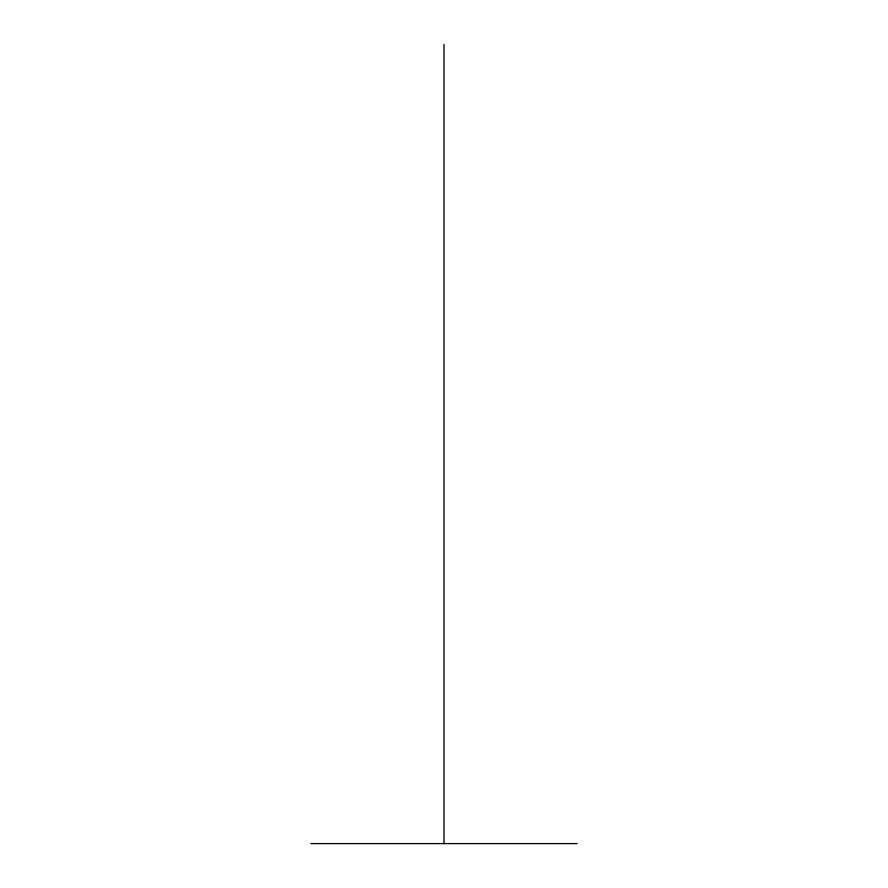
<?xml version="1.0" encoding="UTF-8"?>
<svg xmlns="http://www.w3.org/2000/svg" width="888" height="888" viewBox="0 0 888 888"><rect width="100%" height="100%" fill="white"/><g stroke="black" fill="none" stroke-linecap="round" stroke-linejoin="round"><path stroke-width="1.33" d="M310.8 843.6L577.2 843.6M444 44.4L444 843.6"/></g></svg>
